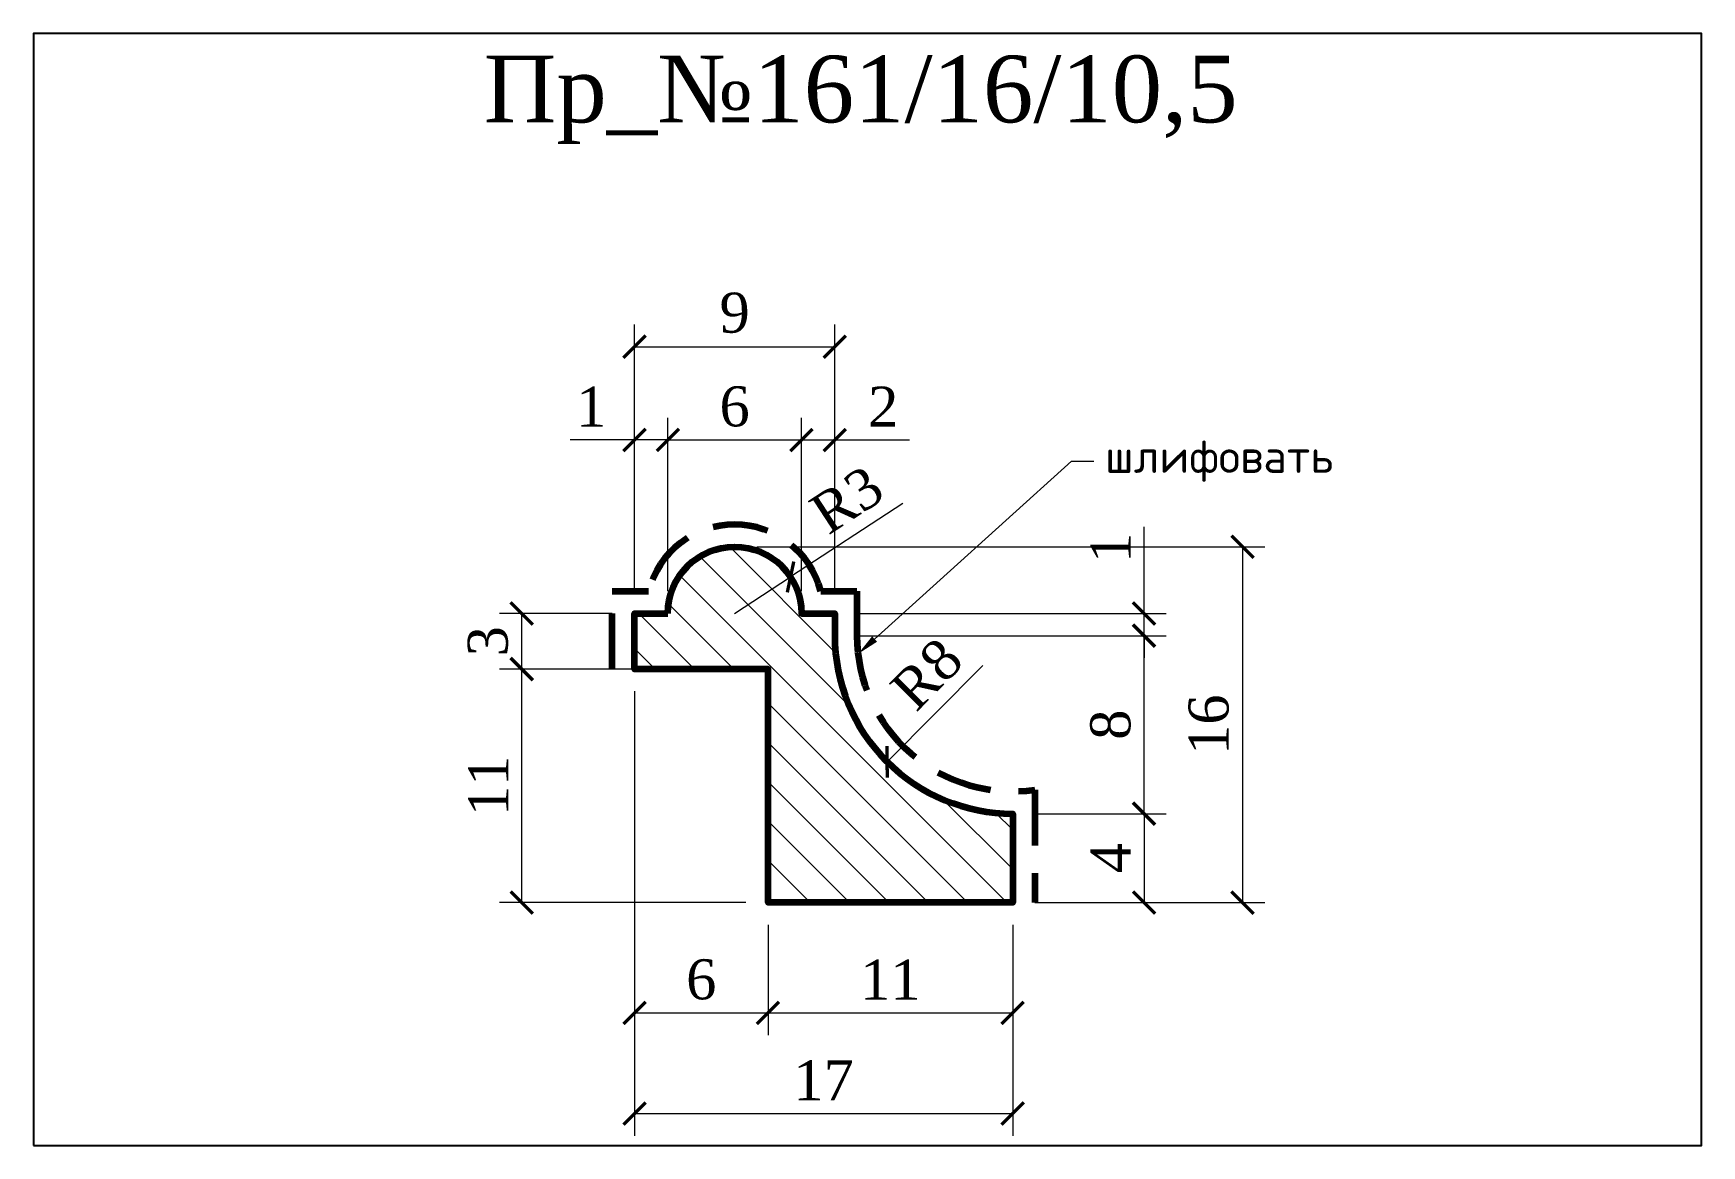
# Model space of a CAD drawing. Header units: millimetres. Extents: x 305070.8 to 305145.8, y -91604.6 to -91554.6.
import ezdxf
from ezdxf import colors
from ezdxf.entities.mleader import LeaderData, LeaderLine
from ezdxf.math import Vec2, Vec3

# ---------------------------------------------------------------- set-up
doc = ezdxf.new("R2010")
doc.units = ezdxf.units.MM
doc.header["$MEASUREMENT"] = 0
doc.linetypes.add('HIDDEN', pattern=[0.375, 0.25, -0.125])
doc.layers.add('Outside panel', color=7, linetype='Continuous', lineweight=18, true_color=0x7f5e57)
for name, color, linetype, lineweight in [('линия 15', 7, 'Continuous', 15), ('линия 50', 1, 'Continuous', 211), ('служебный слой РАЗМЕРЫ', 7, 'Continuous', 9)]:
    doc.layers.add(name, color=color, linetype=linetype, lineweight=lineweight)
doc.layers.add('размеры в модели', color=7, linetype='Continuous')
doc.styles.add('ELECT', font='times.ttf')
doc.styles.get("Standard").update_dxf_attribs({"font": 'times.ttf'})
doc.styles.add('ЕСКД профили текст', font='isocpeur.ttf')
doc.dimstyles.new('M_1', dxfattribs={"dimtxt": 1.8, "dimasz": 1, "dimexe": 1, "dimexo": 1, "dimgap": 0.6, "dimtad": 1, "dimdec": 0, "dimdsep": 46, "dimtxsty": 'Standard', "dimblk": 'ARCHTICK', "dimcen": -5, "dimclrd": 7, "dimclre": 7, "dimclrt": 7, "dimadec": 0, "dimazin": 0, "dimtfac": 1, "dimtdec": 0, "dimtmove": 0, "dimatfit": 3, "dimfxl": 1, "dimtolj": 1, "dimtzin": 0, "dimlwd": 5, "dimlwe": 5, "dimarcsym": 0})

# ---------------------------------------------------------------- blocks, each defined once
blk = doc.blocks.new('_ArchTick')
at = {"color": 0, "linetype": 'ByBlock', "const_width": 0.15}
blk.add_lwpolyline([(-0.5, -0.5), (0.5, 0.5)], dxfattribs=at)
blk = doc.blocks.new('*D16')
at = {"layer": 'Defpoints', "color": 0, "ltscale": 1000, "transparency": 16777216}
for p in [(305104.878, -91579.072), (305102.366, -91580.712)]:
    blk.add_point(p, dxfattribs=at)
at = {"layer": 'линия 15', "color": 7, "lineweight": 5, "ltscale": 1000, "transparency": 16777216}
for p in [(305109.933, -91575.773), (305102.366, -91580.712)]:
    blk.add_line(p, (305104.878, -91579.072), dxfattribs=at)
at = {"layer": 'линия 15', "color": 7, "lineweight": 5, "ltscale": 1000, "transparency": 16777216, "rotation": 213.1326070011256}
blk.add_blockref('_ArchTick', (305104.878, -91579.072), dxfattribs=at)
at = {"layer": 'линия 15', "color": 7, "ltscale": 1000, "transparency": 16777216, "insert": (305107.415, -91575.607), "char_height": 1.8, "attachment_point": 5, "rotation": 33.13261}
blk.add_mtext('\\A1;R3', dxfattribs=at)
blk = doc.blocks.new('*D4')
at = {"layer": 'Defpoints', "color": 0, "ltscale": 1000, "transparency": 16777216}
for p in [(305114.866, -91581.712), (305109.222, -91587.381)]:
    blk.add_point(p, dxfattribs=at)
at = {"layer": 'размеры в модели', "color": 7, "lineweight": 5, "ltscale": 1000, "transparency": 16777216}
blk.add_line((305113.528, -91583.056), (305109.222, -91587.381), dxfattribs=at)
at = {"layer": 'размеры в модели', "color": 7, "lineweight": 5, "ltscale": 1000, "transparency": 16777216, "rotation": 225.1300427596703}
blk.add_blockref('_ArchTick', (305109.222, -91587.381), dxfattribs=at)
at = {"layer": 'размеры в модели', "color": 7, "ltscale": 1000, "transparency": 16777216, "insert": (305111.007, -91583.441), "char_height": 1.8, "attachment_point": 5, "rotation": 45.13004}
blk.add_mtext('\\A1;R8', dxfattribs=at)
blk = doc.blocks.new('*D15')
at = {"layer": 'Defpoints', "color": 0, "ltscale": 1000, "transparency": 16777216}
for p in [(305092.794, -91583.212), (305103.866, -91583.212), (305103.866, -91593.712)]:
    blk.add_point(p, dxfattribs=at)
at = {"layer": 'размеры в модели', "color": 7, "lineweight": 5, "ltscale": 1000, "transparency": 16777216}
for p, q in [((305102.866, -91583.212), (305091.794, -91583.212)), ((305092.794, -91593.712), (305092.794, -91583.212)), ((305102.866, -91593.712), (305091.794, -91593.712))]:
    blk.add_line(p, q, dxfattribs=at)
for p, rotation in [((305092.794, -91583.212), 90), ((305092.794, -91593.712), 270)]:
    blk.add_blockref('_ArchTick', p, dxfattribs=dict(at, rotation=rotation))
at = {"layer": 'размеры в модели', "color": 7, "ltscale": 1000, "transparency": 16777216, "insert": (305091.294, -91588.462), "char_height": 1.8, "attachment_point": 5, "rotation": 90}
blk.add_mtext('\\A1;11', dxfattribs=at)
blk = doc.blocks.new('*D14')
at = {"layer": 'Defpoints', "color": 0, "ltscale": 1000, "transparency": 16777216}
for p in [(305092.794, -91580.712), (305097.866, -91580.712), (305097.866, -91583.212)]:
    blk.add_point(p, dxfattribs=at)
at = {"layer": 'размеры в модели', "color": 7, "lineweight": 5, "ltscale": 1000, "transparency": 16777216}
for p, q in [((305096.866, -91580.712), (305091.794, -91580.712)), ((305092.794, -91583.212), (305092.794, -91580.712)), ((305096.866, -91583.212), (305091.794, -91583.212))]:
    blk.add_line(p, q, dxfattribs=at)
for p, rotation in [((305092.794, -91580.712), 90), ((305092.794, -91583.212), 270)]:
    blk.add_blockref('_ArchTick', p, dxfattribs=dict(at, rotation=rotation))
at = {"layer": 'размеры в модели', "color": 7, "ltscale": 1000, "transparency": 16777216, "insert": (305091.278, -91581.962), "char_height": 1.8, "attachment_point": 5, "rotation": 90}
blk.add_mtext('\\A1;3', dxfattribs=at)
blk = doc.blocks.new('*D13')
at = {"layer": 'Defpoints', "color": 0, "ltscale": 1000, "transparency": 16777216}
for p in [(305106.866, -91568.72), (305097.866, -91580.712), (305106.866, -91580.712)]:
    blk.add_point(p, dxfattribs=at)
at = {"layer": 'размеры в модели', "color": 7, "lineweight": 5, "ltscale": 1000, "transparency": 16777216}
for p, q in [((305097.866, -91579.712), (305097.866, -91567.72)), ((305106.866, -91579.712), (305106.866, -91567.72)), ((305097.866, -91568.72), (305106.866, -91568.72))]:
    blk.add_line(p, q, dxfattribs=at)
at = {"layer": 'размеры в модели', "color": 7, "lineweight": 5, "ltscale": 1000, "transparency": 16777216, "rotation": 180}
blk.add_blockref('_ArchTick', (305097.866, -91568.72), dxfattribs=at)
at = {"layer": 'размеры в модели', "color": 7, "lineweight": 5, "ltscale": 1000, "transparency": 16777216}
blk.add_blockref('_ArchTick', (305106.866, -91568.72), dxfattribs=at)
at = {"layer": 'размеры в модели', "color": 7, "ltscale": 1000, "transparency": 16777216, "insert": (305102.366, -91567.201), "char_height": 1.8, "attachment_point": 5}
blk.add_mtext('\\A1;9', dxfattribs=at)
blk = doc.blocks.new('*D12')
at = {"layer": 'Defpoints', "color": 0, "ltscale": 1000, "transparency": 16777216}
for p in [(305106.866, -91572.914), (305105.366, -91580.712), (305106.866, -91580.712)]:
    blk.add_point(p, dxfattribs=at)
at = {"layer": 'размеры в модели', "color": 7, "lineweight": 5, "ltscale": 1000, "transparency": 16777216}
for p, q in [((305105.366, -91579.712), (305105.366, -91571.914)), ((305106.866, -91579.712), (305106.866, -91571.914)), ((305105.366, -91572.914), (305106.866, -91572.914)), ((305106.866, -91572.914), (305110.228, -91572.914))]:
    blk.add_line(p, q, dxfattribs=at)
at = {"layer": 'размеры в модели', "color": 7, "lineweight": 5, "ltscale": 1000, "transparency": 16777216, "rotation": 180}
blk.add_blockref('_ArchTick', (305105.366, -91572.914), dxfattribs=at)
at = {"layer": 'размеры в модели', "color": 7, "lineweight": 5, "ltscale": 1000, "transparency": 16777216}
blk.add_blockref('_ArchTick', (305106.866, -91572.914), dxfattribs=at)
at = {"layer": 'размеры в модели', "color": 7, "ltscale": 1000, "transparency": 16777216, "insert": (305109.047, -91571.414), "char_height": 1.8, "attachment_point": 5}
blk.add_mtext('\\A1;2', dxfattribs=at)
blk = doc.blocks.new('*D10')
at = {"layer": 'Defpoints', "color": 0, "ltscale": 1000, "transparency": 16777216}
for p in [(305097.866, -91572.914), (305097.866, -91580.712), (305099.366, -91580.712)]:
    blk.add_point(p, dxfattribs=at)
at = {"layer": 'размеры в модели', "color": 7, "lineweight": 5, "ltscale": 1000, "transparency": 16777216}
for p, q in [((305097.866, -91579.712), (305097.866, -91571.914)), ((305099.366, -91579.712), (305099.366, -91571.914)), ((305097.866, -91572.914), (305094.973, -91572.914)), ((305099.366, -91572.914), (305097.866, -91572.914))]:
    blk.add_line(p, q, dxfattribs=at)
at = {"layer": 'размеры в модели', "color": 7, "lineweight": 5, "ltscale": 1000, "transparency": 16777216, "rotation": 180}
blk.add_blockref('_ArchTick', (305097.866, -91572.914), dxfattribs=at)
at = {"layer": 'размеры в модели', "color": 7, "lineweight": 5, "ltscale": 1000, "transparency": 16777216}
blk.add_blockref('_ArchTick', (305099.366, -91572.914), dxfattribs=at)
at = {"layer": 'размеры в модели', "color": 7, "ltscale": 1000, "transparency": 16777216, "insert": (305095.92, -91571.414), "char_height": 1.8, "attachment_point": 5}
blk.add_mtext('\\A1;1', dxfattribs=at)
blk = doc.blocks.new('*D9')
at = {"layer": 'Defpoints', "color": 0, "ltscale": 1000, "transparency": 16777216}
for p in [(305102.366, -91577.712), (305114.866, -91593.712), (305125.199, -91593.712)]:
    blk.add_point(p, dxfattribs=at)
at = {"layer": 'размеры в модели', "color": 7, "lineweight": 5, "ltscale": 1000, "transparency": 16777216}
for p, q in [((305103.366, -91577.712), (305126.199, -91577.712)), ((305125.199, -91577.712), (305125.199, -91593.712)), ((305115.866, -91593.712), (305126.199, -91593.712))]:
    blk.add_line(p, q, dxfattribs=at)
for p, rotation in [((305125.199, -91577.712), 90), ((305125.199, -91593.712), 270)]:
    blk.add_blockref('_ArchTick', p, dxfattribs=dict(at, rotation=rotation))
at = {"layer": 'размеры в модели', "color": 7, "ltscale": 1000, "transparency": 16777216, "insert": (305123.683, -91585.712), "char_height": 1.8, "attachment_point": 5, "rotation": 90}
blk.add_mtext('\\A1;16', dxfattribs=at)
blk = doc.blocks.new('*D8')
at = {"layer": 'Defpoints', "color": 0, "ltscale": 1000, "transparency": 16777216}
for p in [(305106.866, -91580.712), (305120.77, -91580.712), (305106.899, -91581.712)]:
    blk.add_point(p, dxfattribs=at)
at = {"layer": 'размеры в модели', "color": 7, "lineweight": 5, "ltscale": 1000, "transparency": 16777216}
for p, q in [((305120.77, -91580.712), (305120.77, -91576.819)), ((305107.866, -91580.712), (305121.77, -91580.712)), ((305120.77, -91581.712), (305120.77, -91580.712)), ((305107.899, -91581.712), (305121.77, -91581.712)), ((305120.77, -91581.712), (305120.77, -91582.712))]:
    blk.add_line(p, q, dxfattribs=at)
for p, rotation in [((305120.77, -91580.712), 270), ((305120.77, -91581.712), 90)]:
    blk.add_blockref('_ArchTick', p, dxfattribs=dict(at, rotation=rotation))
at = {"layer": 'размеры в модели', "color": 7, "ltscale": 1000, "transparency": 16777216, "insert": (305119.27, -91577.765), "char_height": 1.8, "attachment_point": 5, "rotation": 90}
blk.add_mtext('\\A1;1', dxfattribs=at)
blk = doc.blocks.new('*D6')
at = {"layer": 'Defpoints', "color": 0, "ltscale": 1000, "transparency": 16777216}
for p in [(305114.866, -91589.712), (305114.866, -91593.712), (305120.77, -91593.712)]:
    blk.add_point(p, dxfattribs=at)
at = {"layer": 'размеры в модели', "color": 7, "lineweight": 5, "ltscale": 1000, "transparency": 16777216}
for p, q in [((305115.866, -91589.712), (305121.77, -91589.712)), ((305120.77, -91589.712), (305120.77, -91593.712)), ((305115.866, -91593.712), (305121.77, -91593.712))]:
    blk.add_line(p, q, dxfattribs=at)
for p, rotation in [((305120.77, -91589.712), 90), ((305120.77, -91593.712), 270)]:
    blk.add_blockref('_ArchTick', p, dxfattribs=dict(at, rotation=rotation))
at = {"layer": 'размеры в модели', "color": 7, "ltscale": 1000, "transparency": 16777216, "insert": (305119.27, -91591.712), "char_height": 1.8, "attachment_point": 5, "rotation": 90}
blk.add_mtext('\\A1;4', dxfattribs=at)

msp = doc.modelspace()

# ---------------------------------------------------------------- hatches: boundary and pattern name
at = {"layer": 'Outside panel', "ltscale": 1000}
h = msp.add_hatch(dxfattribs=at)
h.set_pattern_fill('ANSI31', color=256, scale=10, angle=90)
h.set_pattern_definition([(135, (-5586.2171, 4657.525), (-0.8838834765, -0.8838834765), [])])
edge = h.paths.add_edge_path()
edge.add_arc((305102.366, -91580.712), 3, 0, 180, ccw=False)
edge.add_line((305105.366, -91580.712), (305106.866, -91580.712))
edge.add_line((305106.866, -91580.712), (305106.866, -91581.712))
edge.add_arc((305114.866, -91581.712), 8, 180, 270)
edge.add_line((305114.866, -91589.712), (305114.866, -91593.712))
edge.add_line((305114.866, -91593.712), (305103.866, -91593.712))
edge.add_line((305103.866, -91593.712), (305103.866, -91583.212))
edge.add_line((305103.866, -91583.212), (305097.866, -91583.212))
edge.add_line((305097.866, -91583.212), (305097.866, -91580.712))
edge.add_line((305097.866, -91580.712), (305099.366, -91580.712))

# ---------------------------------------------------------------- linework, layer by layer
at = {"color": 6, "ltscale": 1000}
msp.add_lwpolyline([(305070.839, -91604.635), (305145.839, -91604.635), (305145.839, -91554.635), (305070.839, -91554.635)], close=True, dxfattribs=at)
at = {"layer": 'линия 50', "color": 1, "linetype": 'HIDDEN', "ltscale": 10, "true_color": 0xff0909}
msp.add_lwpolyline([(305096.866, -91583.212), (305096.866, -91579.712), (305098.493, -91579.712, -0.774597), (305106.239, -91579.712), (305107.866, -91579.712), (305107.866, -91581.712, 0.45685), (305115.866, -91588.64), (305115.866, -91593.712)], format="xyb", dxfattribs=at)
at = {"layer": 'линия 50', "color": 7}
msp.add_lwpolyline([(305099.366, -91580.712, -1), (305105.366, -91580.712), (305106.866, -91580.712), (305106.866, -91581.712, 0.414214), (305114.866, -91589.712), (305114.866, -91589.712), (305114.866, -91593.712), (305103.866, -91593.712), (305103.866, -91583.212), (305097.866, -91583.212), (305097.866, -91580.712)], format="xyb", close=True, dxfattribs=at)

# ---------------------------------------------------------------- texts
at = {"color": 7, "ltscale": 1000, "style": 'ELECT'}
msp.add_text('Пр_№161/16/10,5', height=3, dxfattribs=at).set_placement((305091.08, -91558.634))

# ---------------------------------------------------------------- dimensions: what is measured, and where the dimension line sits
at = {"layer": 'линия 15', "color": 7, "ltscale": 1000}
dim = msp.add_radius_dim(center=(305102.366, -91580.712), mpoint=(305104.878, -91579.072), dimstyle='M_1', dxfattribs=at)
dim.commit()
dim.dimension.update_dxf_attribs({"geometry": '*D16', "text_midpoint": (305107.415, -91575.607)})
at = {"layer": 'размеры в модели', "color": 0, "ltscale": 1000}
for base, p1, p2, picture, middle in [((305106.866, -91568.72), (305097.866, -91580.712), (305106.866, -91580.712), '*D13', (305102.366, -91567.201)), ((305097.86624, -91572.91419), (305099.36623, -91580.71171), (305097.86624, -91580.71171), '*D10', (305095.91974, -91571.41419)), ((305106.86624, -91572.91419), (305105.36623, -91580.71171), (305106.86624, -91580.71171), '*D12', (305109.04699, -91571.41419))]:
    dim = msp.add_linear_dim(base=base, p1=p1, p2=p2, dimstyle='M_1', override={"dimtxt": 1.8}, dxfattribs=at)
    dim.commit()
    dim.dimension.update_dxf_attribs({"geometry": picture, "text_midpoint": middle})
for base, p1, p2 in [((305105.366, -91572.914), (305099.366, -91580.712), (305105.366, -91580.712)), ((305114.866, -91603.193), (305097.866, -91583.212), (305114.866, -91593.712)), ((305103.866, -91598.67), (305097.866, -91583.212), (305103.866, -91593.712)), ((305114.866, -91598.67), (305103.866, -91593.712), (305114.866, -91593.712))]:
    msp.add_linear_dim(base=base, p1=p1, p2=p2, dimstyle='M_1', override={"dimtxt": 1.8}, dxfattribs=at).render()
for base, p1, p2, picture, middle in [((305125.199, -91593.712), (305102.366, -91577.712), (305114.866, -91593.712), '*D9', (305123.683, -91585.712)), ((305120.77, -91580.712), (305106.899, -91581.712), (305106.866, -91580.712), '*D8', (305119.27, -91577.765)), ((305092.793862631, -91580.711710742), (305097.866244793, -91583.211710742), (305097.866244793, -91580.711710742), '*D14', (305091.278289452, -91581.961710742)), ((305092.793862632, -91583.211710742), (305103.866244793, -91593.711710742), (305103.866244793, -91583.211710742), '*D15', (305091.293862632, -91588.461710742)), ((305120.77, -91593.712), (305114.866, -91589.712), (305114.866, -91593.712), '*D6', (305119.27, -91591.712))]:
    dim = msp.add_linear_dim(base=base, p1=p1, p2=p2, angle=90, dimstyle='M_1', override={"dimtxt": 1.8}, dxfattribs=at)
    dim.commit()
    dim.dimension.update_dxf_attribs({"geometry": picture, "text_midpoint": middle})
msp.add_linear_dim(base=(305120.77, -91581.712), p1=(305114.866, -91589.712), p2=(305106.866, -91581.712), angle=90, dimstyle='M_1', override={"dimtxt": 1.8}, dxfattribs=at).render()
dim = msp.add_radius_dim(center=(305114.866, -91581.712), mpoint=(305109.222, -91587.381), dimstyle='M_1', override={"dimtxt": 1.8}, dxfattribs=at)
dim.commit()
dim.dimension.update_dxf_attribs({"geometry": '*D4', "text_midpoint": (305112.081, -91584.51), "dimtype": 132})

# ---------------------------------------------------------------- leaders
at = {"layer": 'служебный слой РАЗМЕРЫ'}
ml = msp.add_multileader_mtext('Standard', dxfattribs=at)
ml.set_content('\\A1;шлифовать', color=256, style='ЕСКД профили текст')
ml.set_leader_properties(color=256, linetype='ByLayer', lineweight=-1)
ml.build(insert=Vec2(0, 0))
ml.multileader.update_dxf_attribs({"dogleg_length": 1, "arrow_head_size": 1})
ctx = ml.context
ctx.base_point, ctx.char_height, ctx.arrow_head_size, ctx.landing_gap_size, ctx.plane_origin = Vec3(305118.515, -91573.868), 1.5, 1, 0.5, Vec3(305131.99, -91547.7)
notes = []
notes.append((ctx, [(1, (1, 1, 0), (305117.515, -91573.868), (1, 0), 1, [(0, [(305107.914, -91582.531)], 0, [])])]))
ctx.mtext.insert, ctx.mtext.flow_direction = Vec3(305119.015, -91572.893), 5
for ctx, leaders in notes:
    for number, flags, end, landing, length, lines in leaders:
        leader = LeaderData()
        leader.index, (leader.has_last_leader_line, leader.has_dogleg_vector, leader.attachment_direction) = number, flags
        leader.last_leader_point, leader.dogleg_vector, leader.dogleg_length = Vec3(end), Vec3(landing), length
        for number, points, colour, breaks in lines:
            line = LeaderLine()
            line.index, line.vertices, line.color, line.breaks = number, Vec3.list(points), colors.encode_raw_color(colour), breaks
            leader.lines.append(line)
        ctx.leaders.append(leader)

doc.saveas('drawing.dxf')
